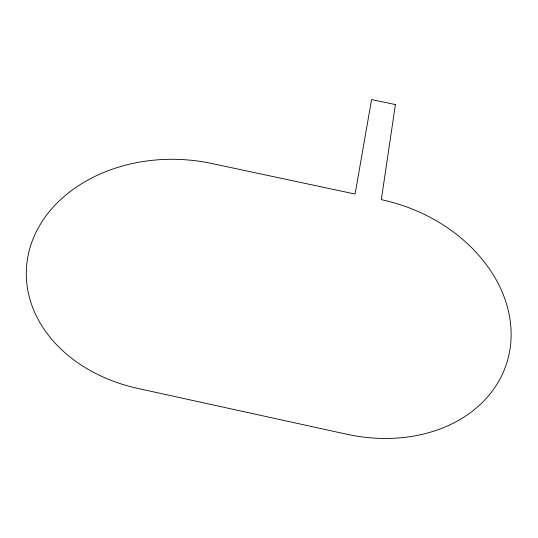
<?xml version="1.0" encoding="UTF-8"?>
<svg xmlns="http://www.w3.org/2000/svg" width="538" height="538" viewBox="0 0 538 538"><rect width="100%" height="100%" fill="white"/><g stroke="black" fill="none" stroke-linecap="round" stroke-linejoin="round"><path stroke-width="0.81" d="M395.396 104.58L381.328 199.645A149.497 117.862 18.5 0 1 510.085 348.516A149.497 117.862 18.5 0 1 346.613 434.206L137.869 388.443A148.871 116.692 2.4 0 1 30.915 244.857A148.871 116.692 2.4 0 1 211.353 163.411L355.087 194.05L371.59 99.564L395.396 104.58"/></g></svg>
